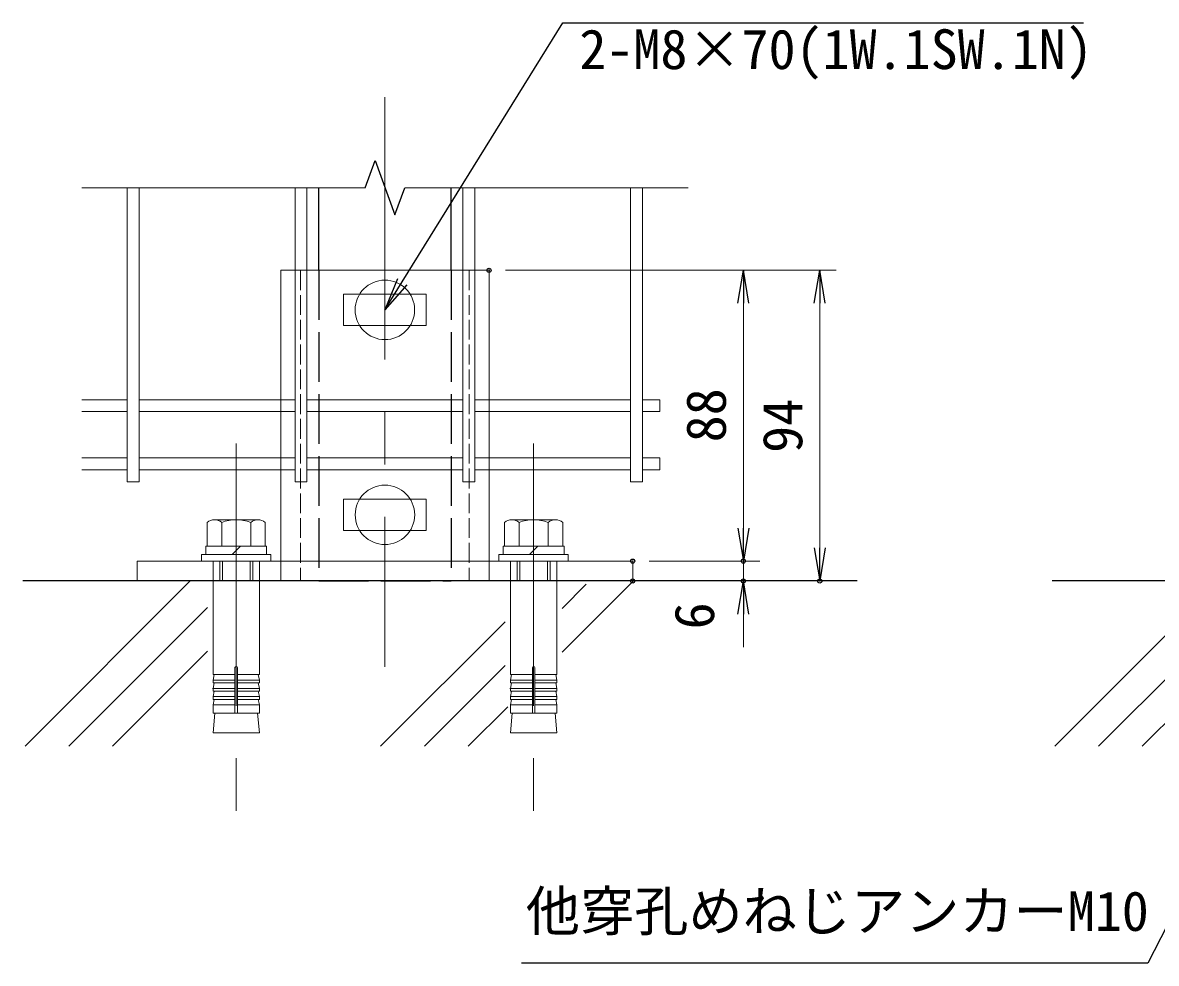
# Model space of a CAD drawing. Units: millimetres, scale not verified, with parts at other scales. Extents: x -4200 to 4200, y -2970 to 2970.
# Drawn here: x 1192 to 2564, y -980 to 158 of the extents above; entities that cross this region are included whole.
import ezdxf
from ezdxf.enums import TextEntityAlignment as Align

# ---------------------------------------------------------------- set-up
doc = ezdxf.new("R2010")
doc.units = ezdxf.units.MM
doc.header["$LTSCALE"] = 10
doc.header["$PDMODE"] = 32
doc.header["$PDSIZE"] = 5
doc.linetypes.add('DASHED', pattern=[7.5, 6, -1.5])
doc.linetypes.add('USER1', pattern=[50.8, 31.75, -6.35, 6.35, -6.35])
for name, color, linetype, lineweight in [('0-0_D-STR-DIM', 7, 'Continuous', 13), ('0-1_D-STR3', 3, 'Continuous', 13), ('0-2_D-BMK', 2, 'USER1', 13), ('0-3_D-STR1', 1, 'Continuous', 25), ('0-4_D-STR2', 7, 'Continuous', 13), ('0-5_0', 7, 'Continuous', 25), ('0-6_Defpoints', 7, 'Continuous', 25), ('0-7_D-STR-TXT', 7, 'Continuous', 25), ('0-A_D-DCR-HCH', 7, 'Continuous', 13), ('0-C_D-BGD', 7, 'Continuous', 25)]:
    doc.layers.add(name, color=color, linetype=linetype, lineweight=lineweight)
doc.styles.add('ＭＳ ゴシック', font='')
doc.styles.get('ＭＳ ゴシック').set_extended_font_data('MS Gothic')

# ---------------------------------------------------------------- blocks, each defined once
blk = doc.blocks.new('BREAK')
at = {"layer": '0-5_0'}
for p, q in [((352.4, 128.3), (0, 256.5)), ((-352.4, -128.3), (352.4, 128.3)), ((0, -256.5), (-352.4, -128.3))]:
    blk.add_line(p, q, dxfattribs=at)
blk = doc.blocks.new('ベースプレート部品\u3000正面図')
at = {"layer": '0-1_D-STR3', "linetype": 'DASHED'}
for p, q in [((8393.49, 24200.71), (8393.49, 23260.71)), ((8903.49, 24200.71), (8903.49, 23260.71)), ((8128.49, 23320.71), (8128.49, 23260.71)), ((8268.49, 23320.71), (8268.49, 23260.71)), ((8333.49, 23320.71), (8333.49, 23260.71)), ((8963.49, 23320.71), (8963.49, 23260.71)), ((9028.49, 23320.71), (9028.49, 23260.71)), ((9168.49, 23320.71), (9168.49, 23260.71))]:
    blk.add_line(p, q, dxfattribs=at)
at = {"layer": '0-1_D-STR3'}
for p, q in [((8963.49, 24200.71), (8963.49, 23320.71)), ((8773.41, 24128.21), (8523.37, 24128.21)), ((8523.37, 24128.21), (8523.37, 24033.21)), ((8773.37, 24128.21), (8773.37, 24033.21)), ((8773.37, 24033.21), (8523.41, 24033.21)), ((8773.41, 23508.21), (8523.37, 23508.21)), ((8523.37, 23508.21), (8523.37, 23413.21)), ((8773.37, 23508.21), (8773.37, 23413.21)), ((8773.37, 23413.21), (8523.41, 23413.21)), ((7898.51, 23320.71), (9398.51, 23320.71)), ((9398.51, 23320.71), (9398.51, 23260.71))]:
    blk.add_line(p, q, dxfattribs=at)
for points in [[(8963.49, 24200.71), (8333.49, 24200.71), (8333.49, 23320.71)], [(7898.51, 23320.71), (7898.51, 23260.71), (9398.51, 23260.71)]]:
    blk.add_lwpolyline(points, dxfattribs=at)
blk = doc.blocks.new('_Open')
at = {"layer": '0-5_0'}
blk.add_line((-10, 1.667), (0, 0), dxfattribs=at)
blk.add_lwpolyline([(-10, -1.667), (0, 0), (-10, 0)], dxfattribs=at)
blk = doc.blocks.new('MLeader13')
at = {"layer": '0-7_D-STR-TXT'}
blk.add_line((2672.32, -734.13), (2696.51, -701.58), dxfattribs=at)
for points in [[(2684.18, -740.21), (2696.51, -701.58), (2678.25, -737.17)], [(2678.25, -737.17), (2553.51, -980.3), (1802.79, -980.3), (1795.59, -980.3)]]:
    blk.add_lwpolyline(points, dxfattribs=at)
blk = doc.blocks.new('MLeader15')
at = {"layer": '0-0_D-STR-DIM', "lineweight": 25}
blk.add_line((1656.92, -159.09), (1630.2, -189.59), dxfattribs=at)
for points in [[(1651.25, -155.59), (1845.4, 158), (2199.1, 158), (2475.93, 158)], [(1645.58, -152.08), (1630.2, -189.59), (1651.25, -155.59)]]:
    blk.add_lwpolyline(points, dxfattribs=at)

msp = doc.modelspace()

# ---------------------------------------------------------------- linework, layer by layer
at = {"layer": '0-0_D-STR-DIM'}
for p, q in [((1776.2, -141.58), (2084.06, -141.58)), ((1776.2, -141.58), (2176.59, -141.58)), ((2064.06, -181.58), (2064.06, -453.58)), ((2156.59, -181.58), (2156.59, -477.58)), ((2064.06, -453.58), (2064.06, -413.58)), ((1950.2, -493.58), (2084.06, -493.58)), ((1950.2, -493.58), (2084.06, -493.58)), ((2064.06, -493.58), (2064.06, -517.58)), ((1950.2, -517.58), (2084.06, -517.58)), ((1950.2, -517.58), (2176.59, -517.58)), ((2064.06, -557.58), (2064.06, -597.58))]:
    msp.add_line(p, q, dxfattribs=at)
at = {"layer": '0-1_D-STR3'}
for p, q in [((1415, -475.58), (1415, -446.78)), ((1477.9, -443.58), (1423.4, -443.58)), ((1432.6, -446.78), (1432.6, -475.58)), ((1467.8, -446.78), (1467.8, -475.58)), ((1485.4, -475.58), (1485.4, -446.78)), ((1775, -475.58), (1775, -446.78)), ((1837.9, -443.58), (1783.4, -443.58)), ((1792.6, -446.78), (1792.6, -475.58)), ((1827.8, -446.78), (1827.8, -475.58)), ((1845.4, -475.58), (1845.4, -446.78)), ((1445.2, -485.58), (1455.2, -475.58)), ((1805.2, -485.58), (1815.2, -475.58)), ((1430.2, -517.58), (1430.2, -493.58)), ((1433.4, -517.58), (1433.4, -493.58)), ((1467, -517.58), (1467, -493.58)), ((1470.2, -517.58), (1470.2, -493.58)), ((1790.2, -517.58), (1790.2, -493.58)), ((1793.4, -517.58), (1793.4, -493.58)), ((1827, -517.58), (1827, -493.58)), ((1830.2, -517.58), (1830.2, -493.58)), ((1448.7, -622.42), (1448.7, -677.58)), ((1451.7, -622.42), (1451.7, -677.58)), ((1808.7, -622.42), (1808.7, -677.58)), ((1811.7, -622.42), (1811.7, -677.58)), ((1448.7, -637.58), (1422.2, -637.58)), ((1451.7, -637.58), (1478.2, -637.58)), ((1808.7, -637.58), (1782.2, -637.58)), ((1811.7, -637.58), (1838.2, -637.58)), ((1448.7, -647.58), (1421.36, -647.58)), ((1448.7, -657.58), (1422.2, -657.58)), ((1451.7, -647.58), (1478.2, -647.58)), ((1451.7, -657.58), (1478.2, -657.58)), ((1808.7, -647.58), (1781.36, -647.58)), ((1808.7, -657.58), (1782.2, -657.58)), ((1811.7, -647.58), (1838.2, -647.58)), ((1811.7, -657.58), (1838.2, -657.58)), ((1448.7, -667.58), (1422.2, -667.58)), ((1451.7, -667.58), (1478.2, -667.58)), ((1808.7, -667.58), (1782.2, -667.58)), ((1811.7, -667.58), (1838.2, -667.58))]:
    msp.add_line(p, q, dxfattribs=at)
for points in [[(1413.4, -485.58), (1413.4, -475.58), (1487, -475.58), (1487, -485.58)], [(1773.4, -485.58), (1773.4, -475.58), (1847, -475.58), (1847, -485.58)], [(1451.7, -630.92), (1478.2, -630.92), (1478.2, -517.58), (1422.2, -517.58), (1422.2, -630.92), (1448.7, -630.92)], [(1811.7, -630.92), (1838.2, -630.92), (1838.2, -517.58), (1782.2, -517.58), (1782.2, -630.92), (1808.7, -630.92)], [(1423.45, -630.92), (1422.2, -637.58), (1422.2, -640.92), (1448.7, -640.92)], [(1476.95, -630.92), (1478.2, -637.58), (1478.2, -640.92), (1451.7, -640.92)], [(1783.45, -630.92), (1782.2, -637.58), (1782.2, -640.92), (1808.7, -640.92)], [(1836.95, -630.92), (1838.2, -637.58), (1838.2, -640.92), (1811.7, -640.92)], [(1423.45, -640.92), (1422.2, -647.58), (1422.2, -650.92), (1448.7, -650.92)], [(1476.95, -640.92), (1478.2, -647.58), (1478.2, -650.92), (1451.7, -650.92)], [(1783.45, -640.92), (1782.2, -647.58), (1782.2, -650.92), (1808.7, -650.92)], [(1836.95, -640.92), (1838.2, -647.58), (1838.2, -650.92), (1811.7, -650.92)], [(1423.45, -650.92), (1422.2, -657.58), (1422.2, -660.92), (1448.7, -660.92)], [(1476.95, -650.92), (1478.2, -657.58), (1478.2, -660.92), (1451.7, -660.92)], [(1783.45, -650.92), (1782.2, -657.58), (1782.2, -660.92), (1808.7, -660.92)], [(1836.95, -650.92), (1838.2, -657.58), (1838.2, -660.92), (1811.7, -660.92)], [(1476.95, -660.92), (1478.2, -667.58), (1478.2, -677.58), (1422.2, -677.58), (1422.2, -667.58), (1423.45, -660.92)], [(1836.95, -660.92), (1838.2, -667.58), (1838.2, -677.58), (1782.2, -677.58), (1782.2, -667.58), (1783.45, -660.92)], [(1476.1, -677.58), (1478.2, -701.58), (1422.2, -701.58), (1424.3, -677.58)], [(1478.2, -677.58), (1451.45, -677.58), (1422.2, -677.58)], [(1836.1, -677.58), (1838.2, -701.58), (1782.2, -701.58), (1784.3, -677.58)], [(1838.2, -677.58), (1811.45, -677.58), (1782.2, -677.58)]]:
    msp.add_lwpolyline(points, dxfattribs=at)
for points in [[(1492.2, -485.58), (1492.2, -493.58), (1408.2, -493.58), (1408.2, -485.58)], [(1852.2, -485.58), (1852.2, -493.58), (1768.2, -493.58), (1768.2, -485.58)]]:
    msp.add_lwpolyline(points, close=True, dxfattribs=at)
for centre in [(1630.2, -189.59), (1630.21, -437.58)]:
    msp.add_circle(centre, 36, dxfattribs=at)
for centre, radius, start, end in [((1423.8, -457.26), 13.68, 49.96723, 130.03277), ((1450.2, -493.58), 50, 69.39031, 110.60969), ((1476.6, -457.02), 13.5, 49.3117, 130.6883), ((1783.8, -457.26), 13.68, 49.96723, 130.03277), ((1810.2, -493.58), 50, 69.39031, 110.60969), ((1836.6, -457.02), 13.5, 49.3117, 130.6883), ((1450.2, -622.42), 1.5, 0, 180), ((1810.2, -622.42), 1.5, 0, 180)]:
    msp.add_arc(centre, radius, start, end, dxfattribs=at)
at = {"layer": '0-2_D-BMK'}
for p, q in [((1630.2, 67.85), (1630.2, -621.59)), ((1450.2, -351.18), (1450.2, -843.2)), ((1810.2, -351.18), (1810.2, -843.2))]:
    msp.add_line(p, q, dxfattribs=at)
at = {"layer": '0-3_D-STR1'}
for p, q in [((1550.2, -141.58), (1550.2, -41.71)), ((1710.2, -141.58), (1710.2, -41.71))]:
    msp.add_line(p, q, dxfattribs=at)
at = {"layer": '0-3_D-STR1', "linetype": 'DASHED'}
for p, q in [((1550.2, -141.58), (1550.2, -517.58)), ((1710.2, -141.58), (1710.2, -517.58)), ((1550.2, -517.58), (1710.2, -517.58))]:
    msp.add_line(p, q, dxfattribs=at)
at = {"layer": '0-4_D-STR2'}
for p, q in [((1318.38, -41.71), (1318.38, -397.58)), ((1332.78, -41.71), (1332.78, -397.58)), ((1521.46, -41.71), (1521.46, -397.58)), ((1535.86, -41.71), (1535.86, -397.58)), ((1724.53, -41.71), (1724.53, -397.58)), ((1738.93, -41.71), (1738.93, -397.58)), ((1927.61, -41.71), (1927.61, -397.58)), ((1942.01, -41.71), (1942.01, -397.58)), ((1318.38, -298.28), (1263.3, -298.28)), ((1521.46, -298.28), (1332.78, -298.28)), ((1724.53, -298.28), (1535.86, -298.28)), ((1927.61, -298.28), (1738.93, -298.28)), ((1962.81, -298.28), (1942.01, -298.28)), ((1962.81, -298.28), (1962.81, -312.68)), ((1318.38, -312.68), (1263.3, -312.68)), ((1521.46, -312.68), (1332.78, -312.68)), ((1724.53, -312.68), (1535.86, -312.68)), ((1927.61, -312.68), (1738.93, -312.68)), ((1962.81, -312.68), (1942.01, -312.68)), ((1318.38, -368.78), (1263.3, -368.78)), ((1521.46, -368.78), (1332.78, -368.78)), ((1724.53, -368.78), (1535.86, -368.78)), ((1927.61, -368.78), (1738.93, -368.78)), ((1962.81, -368.78), (1942.01, -368.78)), ((1962.81, -368.78), (1962.81, -383.18)), ((1318.38, -383.18), (1263.3, -383.18)), ((1521.46, -383.18), (1332.78, -383.18)), ((1724.53, -383.18), (1535.86, -383.18)), ((1927.61, -383.18), (1738.93, -383.18)), ((1962.81, -383.18), (1942.01, -383.18)), ((1332.78, -397.58), (1318.38, -397.58)), ((1535.86, -397.58), (1521.46, -397.58)), ((1738.93, -397.58), (1724.53, -397.58)), ((1942.01, -397.58), (1927.61, -397.58))]:
    msp.add_line(p, q, dxfattribs=at)
at = {"layer": '0-6_Defpoints'}
for p in [(1756.2, -141.58), (1756.2, -141.58), (1930.2, -493.58), (2064.06, -493.58), (1930.2, -517.58), (2064.06, -517.58), (2156.59, -517.58)]:
    msp.add_point(p, dxfattribs=at)
at = {"layer": '0-A_D-DCR-HCH'}
for p, q in [((1263.3, -41.71), (1606.25, -41.71)), ((1997.09, -41.71), (1654.14, -41.71)), ((1194.58, -717.58), (1394.58, -517.58)), ((1844.77, -603.79), (1930.98, -517.58)), ((2440.92, -717.58), (2640.92, -517.58)), ((1844.77, -550.76), (1873.87, -521.66)), ((1247.61, -717.58), (1415.55, -549.64)), ((2493.95, -717.58), (2661.89, -549.64)), ((1624.91, -717.58), (1775.57, -566.93)), ((1300.65, -717.58), (1415.55, -602.68)), ((2546.98, -717.58), (2661.89, -602.68)), ((1677.95, -717.58), (1775.57, -619.96)), ((1730.98, -717.58), (1778.83, -669.73))]:
    msp.add_line(p, q, dxfattribs=at)
at = {"layer": '0-C_D-BGD'}
for p, q in [((2201.64, -517.58), (1191.72, -517.58)), ((3447.97, -517.58), (2438.06, -517.58))]:
    msp.add_line(p, q, dxfattribs=at)

# ---------------------------------------------------------------- block references
at = {"layer": '0-0_D-STR-DIM'}
msp.add_blockref('MLeader15', (0, 0), dxfattribs=at)
at = {"layer": '0-0_D-STR-DIM', "xscale": 0.4, "yscale": 0.4}
msp.add_blockref('ベースプレート部品\u3000正面図', (-1829.21, -9821.87), dxfattribs=at)
at = {"layer": '0-0_D-STR-DIM', "xscale": 4, "yscale": 4}
for p, rotation in [((2064.06, -141.58), 90), ((2156.59, -141.58), 90), ((2064.06, -493.58), 270), ((2064.06, -493.58), 270), ((2156.59, -517.58), 270), ((2064.06, -517.58), 90)]:
    msp.add_blockref('_Open', p, dxfattribs=dict(at, rotation=rotation))
at = {"layer": '0-7_D-STR-TXT'}
msp.add_blockref('MLeader13', (0, 0), dxfattribs=at)
at = {"layer": '0-A_D-DCR-HCH', "xscale": 0.09333333, "yscale": 0.09333333, "rotation": 270}
msp.add_blockref('BREAK', (1630.2, -41.71), dxfattribs=at)

# ---------------------------------------------------------------- texts
at = {"layer": '0-0_D-STR-DIM', "style": 'ＭＳ ゴシック'}
for s, p in [('88', (2057.32, -349.83)), ('94', (2149.85, -362.58)), ('6', (2043.08, -576.2))]:
    msp.add_text(s, height=48.09, rotation=90, dxfattribs=at).set_placement(p, align=Align.BOTTOM_LEFT)
at = {"layer": '0-7_D-STR-TXT', "style": 'ＭＳ ゴシック'}
for s, p in [('2-M8×70(1W.1SW.1N)', (1865.53, 87.43)), ('他穿孔めねじアンカーM10', (1800.77, -955.51))]:
    msp.add_text(s, height=48.09, dxfattribs=at).set_placement(p, align=Align.BOTTOM_LEFT)

doc.saveas('drawing.dxf')
